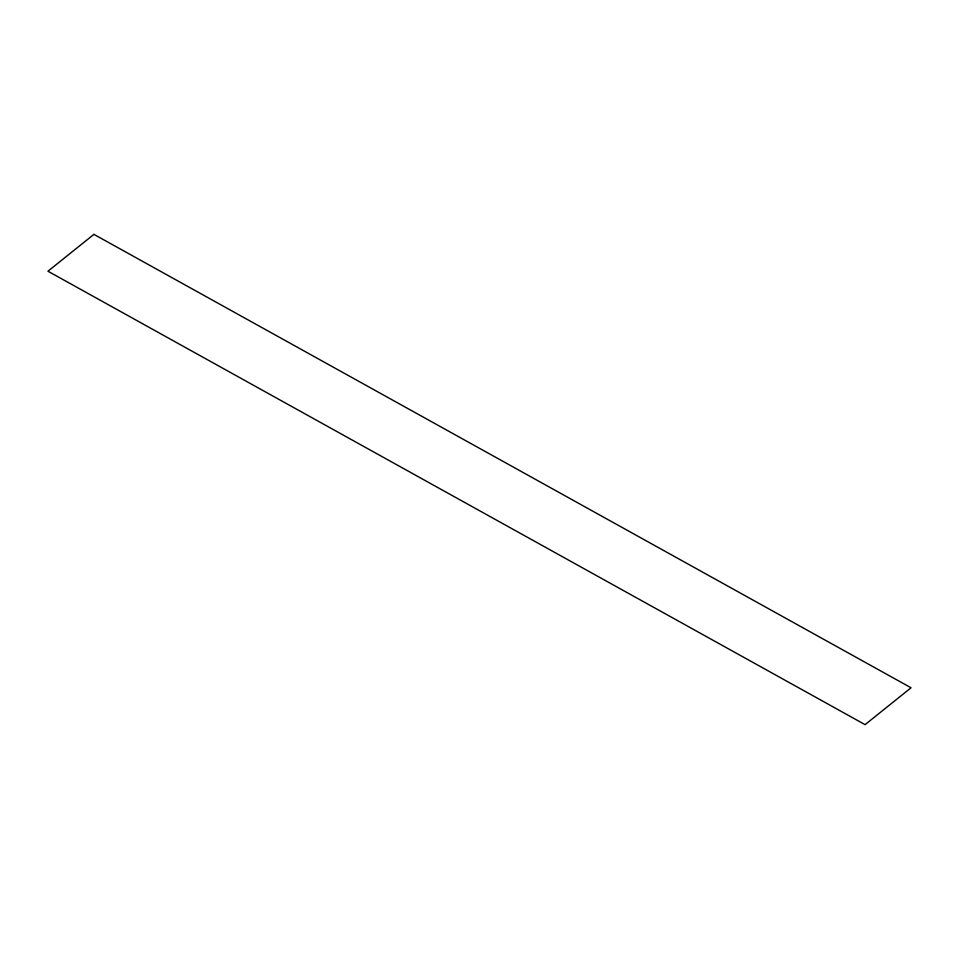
<?xml version="1.0" encoding="UTF-8"?>
<svg xmlns="http://www.w3.org/2000/svg" width="959" height="959" viewBox="0 0 959 959"><rect width="100%" height="100%" fill="white"/><g stroke="black" fill="none" stroke-linecap="round" stroke-linejoin="round"><path stroke-width="1.44" d="M93.922 234.356L47.95 271.217L865.078 724.644L911.05 687.783L93.922 234.356"/></g></svg>
